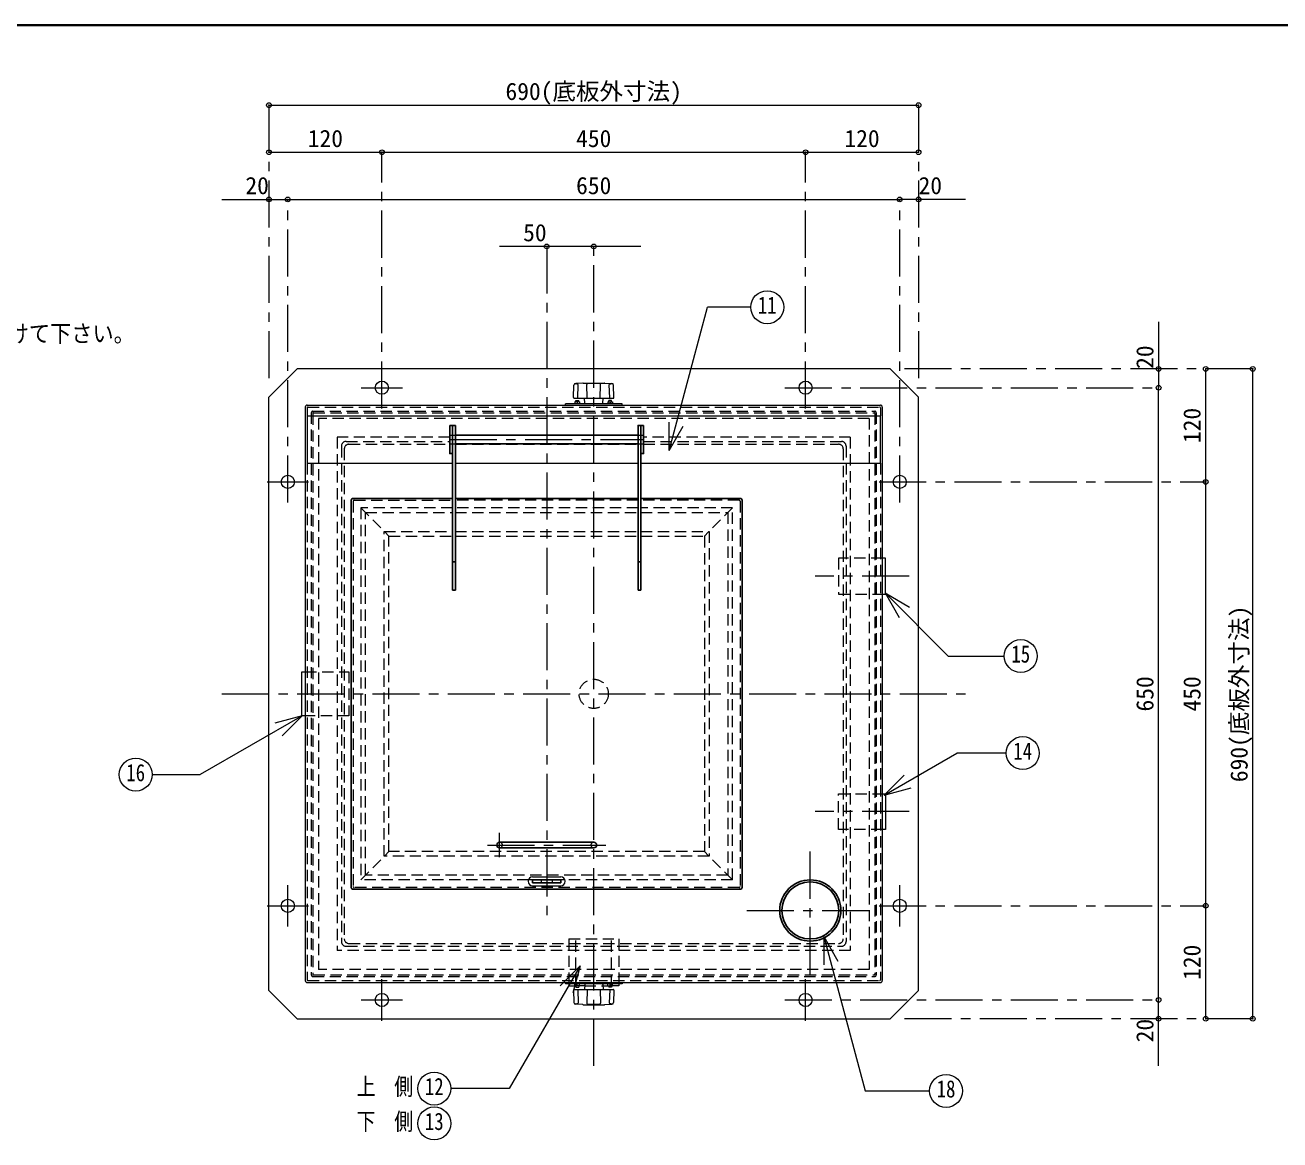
# Model space of a CAD drawing. Units: millimetres at full size, sheet at 1:10; some dimension numbers follow another scale. Extents: x -2123 to 1927, y -1358 to 1452.
# Drawn here: x -702 to 631, y 268 to 1452 of the extents above; entities that cross this region are included whole.
import ezdxf
from ezdxf.enums import TextEntityAlignment as Align

# ---------------------------------------------------------------- set-up
doc = ezdxf.new("R2010")
doc.units = ezdxf.units.MM
doc.header["$LTSCALE"] = 10
doc.header["$PDMODE"] = 32
doc.header["$PDSIZE"] = 5
doc.linetypes.add('CHAIN1', pattern=[8, 5, -1, 1, -1])
doc.linetypes.add('DASHED1', pattern=[1.8, 1.2, -0.6])
doc.layers.add('0-0', color=7, linetype='Continuous', lineweight=18)
doc.styles.add('ＭＳ ゴシック', font='')
doc.styles.get('ＭＳ ゴシック').set_extended_font_data('MS Gothic')

msp = doc.modelspace()

# ---------------------------------------------------------------- linework, layer by layer
at = {"layer": '0-0', "color": 1, "lineweight": 40}
msp.add_line((1927.2, 1451.91), (-2122.8, 1451.91), dxfattribs=at)
at = {"layer": '0-0', "color": 4, "lineweight": 9}
for p, q in [((-442.8, 1366.91), (247.2, 1366.91)), ((-442.8, 1316.91), (-322.8, 1316.91)), ((-322.8, 1316.91), (127.2, 1316.91)), ((127.2, 1316.91), (247.2, 1316.91)), ((-492.8, 1266.91), (-422.8, 1266.91)), ((-422.8, 1266.91), (227.2, 1266.91)), ((297.2, 1266.91), (227.2, 1266.91)), ((-47.8, 1216.91), (-197.8, 1216.91)), ((502.2, 1136.91), (502.2, 1066.91)), ((-442.8, 1056.91), (-412.8, 1086.91)), ((217.2, 1086.91), (-412.8, 1086.91)), ((217.2, 1086.91), (247.2, 1056.91)), ((552.2, 966.91), (552.2, 1086.91)), ((602.2, 396.91), (602.2, 1086.91)), ((502.2, 416.91), (502.2, 1066.91)), ((-442.8, 426.91), (-442.8, 1056.91)), ((247.2, 426.91), (247.2, 1056.91)), ((552.2, 516.91), (552.2, 966.91)), ((-162.8, 544.41), (-167.31, 544.41)), ((-128.29, 544.41), (-132.8, 544.41)), ((552.2, 396.91), (552.2, 516.91)), ((-412.8, 396.91), (-442.8, 426.91)), ((-124.3, 433.91), (-124.3, 431.91)), ((-124.3, 431.91), (-117.8, 431.91)), ((247.2, 426.91), (217.2, 396.91)), ((502.2, 346.91), (502.2, 416.91)), ((-412.8, 396.91), (217.2, 396.91))]:
    msp.add_line(p, q, dxfattribs=at)
at = {"layer": '0-0', "color": 4, "linetype": 'CHAIN1', "lineweight": 9}
for p, q in [((-442.8, 1366.91), (-442.8, 1071.91)), ((247.2, 1366.91), (247.2, 1071.91)), ((-322.8, 1044.91), (-322.8, 1316.91)), ((127.2, 1044.91), (127.2, 1316.91)), ((-422.8, 944.91), (-422.8, 1266.91)), ((227.2, 944.91), (227.2, 1266.91)), ((-147.8, 1216.91), (-147.8, 499.41)), ((-97.8, 346.91), (-97.8, 1216.91)), ((602.2, 1086.91), (232.2, 1086.91)), ((-344.8, 1066.91), (-300.8, 1066.91)), ((105.2, 1066.91), (502.2, 1066.91)), ((-250.8, 1011.91), (-44.8, 1011.91)), ((-444.8, 966.91), (-400.8, 966.91)), ((205.2, 966.91), (552.2, 966.91)), ((237.2, 866.91), (137.2, 866.91)), ((-492.8, 741.91), (297.2, 741.91)), ((237.2, 616.91), (137.2, 616.91)), ((-197.8, 568.41), (-197.8, 594.41)), ((-210.8, 581.41), (-84.8, 581.41)), ((132.2, 444.41), (132.2, 579.41)), ((-422.8, 494.91), (-422.8, 538.91)), ((227.2, 494.91), (227.2, 538.91)), ((-444.8, 516.91), (-400.8, 516.91)), ((64.7, 511.91), (199.7, 511.91)), ((205.2, 516.91), (552.2, 516.91)), ((-322.8, 394.91), (-322.8, 438.91)), ((127.2, 394.91), (127.2, 438.91)), ((-344.8, 416.91), (-300.8, 416.91)), ((105.2, 416.91), (502.2, 416.91)), ((602.2, 396.91), (232.2, 396.91))]:
    msp.add_line(p, q, dxfattribs=at)
at = {"layer": '0-0'}
for p, q in [((-17.71, 1000.2), (23.07, 1152.41)), ((68.99, 1152.41), (23.07, 1152.41)), ((-119.26, 1056.43), (-118.84, 1069.58)), ((-109.56, 1071.9), (-116.95, 1071.51)), ((-114.74, 1055.91), (-114.25, 1070.46)), ((-109.04, 1071.91), (-86.56, 1071.91)), ((-104.66, 1055.91), (-105.14, 1070.46)), ((-90.95, 1055.91), (-90.46, 1070.46)), ((-86.04, 1071.9), (-78.66, 1071.51)), ((-80.87, 1055.91), (-81.35, 1070.46)), ((-76.34, 1056.43), (-76.76, 1069.58)), ((-118.76, 1055.91), (-76.84, 1055.91)), ((-113.8, 1051.91), (-113.8, 1053.42)), ((-107.34, 1050.37), (-107.8, 1055.91)), ((-88.26, 1050.37), (-87.8, 1055.91)), ((-81.8, 1051.91), (-81.8, 1053.42)), ((-404.3, 1046.41), (-404.3, 437.41)), ((-402.3, 1048.41), (206.7, 1048.41)), ((-127.8, 1048.41), (-127.8, 1049.91)), ((-67.8, 1049.91), (-127.8, 1049.91)), ((-112.8, 1051.91), (-117.8, 1051.91)), ((-117.8, 1051.91), (-117.8, 1049.91)), ((-115.3, 1051.91), (-115.3, 1049.91)), ((-112.8, 1051.91), (-112.8, 1049.91)), ((-82.8, 1051.91), (-77.8, 1051.91)), ((-82.8, 1051.91), (-82.8, 1049.91)), ((-80.3, 1051.91), (-80.3, 1049.91)), ((-77.8, 1051.91), (-77.8, 1049.91)), ((-67.8, 1048.41), (-67.8, 1049.91)), ((208.7, 1046.41), (208.7, 437.41)), ((-402.3, 1036.91), (206.7, 1036.91)), ((-402.3, 1036.91), (-402.3, 986.91)), ((-17.71, 1000.2), (-17.71, 1030.2)), ((206.7, 986.91), (206.7, 1036.91)), ((-17.71, 1000.2), (-2.71, 1026.19)), ((-402.3, 986.91), (-247.8, 986.91)), ((-244.8, 986.91), (-50.8, 986.91)), ((-47.8, 986.91), (206.7, 986.91)), ((212.2, 885.91), (208.7, 885.91)), ((212.2, 847.91), (212.2, 885.91)), ((208.7, 847.91), (212.2, 847.91)), ((211.56, 849.08), (226.56, 823.1)), ((211.56, 849.08), (237.54, 834.08)), ((-407.8, 765.41), (-404.3, 765.41)), ((-407.8, 718.41), (-407.8, 765.41)), ((-407.59, 718.71), (-515.95, 656.14)), ((-407.59, 718.71), (-436.57, 710.94)), ((-407.59, 718.71), (-428.8, 697.49)), ((-404.3, 718.41), (-407.8, 718.41)), ((210.52, 634.31), (288, 679.05)), ((340.33, 679.05), (288, 679.05)), ((-566.78, 656.14), (-515.95, 656.14)), ((210.52, 634.31), (231.73, 655.52)), ((210.52, 634.31), (239.49, 642.07)), ((208.7, 635.91), (212.2, 635.91)), ((-162.8, 547.66), (-132.8, 547.66)), ((-162.8, 538.16), (-132.8, 538.16)), ((146.43, 484.2), (161.43, 458.22)), ((146.43, 484.2), (146.43, 454.2)), ((-112.34, 453.28), (-187.65, 322.84)), ((-112.34, 453.28), (-133.55, 432.07)), ((-112.34, 453.28), (-120.1, 424.3)), ((-402.3, 435.41), (206.7, 435.41)), ((-127.8, 435.41), (-127.8, 433.91)), ((-67.8, 433.91), (-127.8, 433.91)), ((-119.26, 427.4), (-118.84, 414.25)), ((-118.76, 427.91), (-76.84, 427.91)), ((-117.8, 431.91), (-117.8, 433.91)), ((-107.47, 431.91), (-117.8, 431.91)), ((-115.3, 431.91), (-115.3, 433.91)), ((-114.74, 427.91), (-114.25, 413.37)), ((-113.8, 431.91), (-113.8, 430.4)), ((-112.8, 431.91), (-112.8, 433.91)), ((-107.34, 433.45), (-107.8, 427.91)), ((-104.66, 427.91), (-105.14, 413.37)), ((-90.95, 427.91), (-90.46, 413.37)), ((-88.26, 433.45), (-87.8, 427.91)), ((-88.13, 431.91), (-77.8, 431.91)), ((-82.8, 431.91), (-82.8, 433.91)), ((-81.8, 431.91), (-81.8, 430.4)), ((-80.87, 427.91), (-81.35, 413.37)), ((-80.3, 431.91), (-80.3, 433.91)), ((-77.8, 431.91), (-77.8, 433.91)), ((-76.34, 427.4), (-76.76, 414.25)), ((-67.8, 435.41), (-67.8, 433.91)), ((-109.56, 411.93), (-116.95, 412.32)), ((-109.04, 411.91), (-86.56, 411.91)), ((-86.04, 411.93), (-78.66, 412.32)), ((-187.65, 322.84), (-249.65, 322.84))]:
    msp.add_line(p, q, dxfattribs=at)
at = {"layer": '0-0', "color": 4, "linetype": 'DASHED1', "lineweight": 9}
for p, q in [((-402.3, 1045.41), (-402.3, 1036.91)), ((-401.3, 1046.41), (205.7, 1046.41)), ((-397.8, 1040.41), (-397.8, 443.41)), ((-396.3, 1041.91), (200.7, 1041.91)), ((-396.3, 1039.66), (-396.3, 444.16)), ((-395.55, 1040.41), (199.95, 1040.41)), ((200.7, 1039.66), (200.7, 444.16)), ((202.2, 1040.41), (202.2, 443.41)), ((206.7, 1045.41), (206.7, 1036.91)), ((-390.3, 1034.41), (-390.3, 449.41)), ((194.7, 1034.41), (-390.3, 1034.41)), ((194.7, 1034.41), (194.7, 449.41)), ((-370.3, 1014.41), (-370.3, 469.41)), ((-250.8, 1014.41), (-370.3, 1014.41)), ((174.7, 1014.41), (-44.8, 1014.41)), ((174.7, 1014.41), (174.7, 469.41)), ((-365.8, 1004.91), (-365.8, 478.91)), ((-362.8, 1001.91), (-362.8, 481.91)), ((-360.8, 1009.91), (-250.8, 1009.91)), ((-357.8, 1006.91), (-250.8, 1006.91)), ((-244.8, 1006.91), (-50.8, 1006.91)), ((-44.8, 1009.91), (165.2, 1009.91)), ((-44.8, 1006.91), (162.2, 1006.91)), ((167.2, 1001.91), (167.2, 481.91)), ((170.2, 1004.91), (170.2, 478.91)), ((-402.3, 986.91), (-402.3, 438.41)), ((206.7, 986.91), (206.7, 438.41)), ((-340.3, 934.41), (-247.8, 934.41)), ((-340.3, 549.41), (-340.3, 934.41)), ((-244.8, 934.41), (-50.8, 934.41)), ((-47.8, 934.41), (44.7, 934.41)), ((44.7, 934.41), (44.7, 549.41)), ((-320.3, 914.41), (-247.8, 914.41)), ((-320.3, 569.41), (-320.3, 914.41)), ((-244.8, 914.41), (-50.8, 914.41)), ((-47.8, 914.41), (24.7, 914.41)), ((24.7, 914.41), (24.7, 569.41)), ((162.2, 885.91), (162.2, 847.91)), ((208.7, 885.91), (162.2, 885.91)), ((162.2, 847.91), (208.7, 847.91)), ((24.7, 569.41), (-320.3, 569.41)), ((44.7, 549.41), (-340.3, 549.41)), ((-124.3, 481.91), (-124.3, 433.91)), ((-116.8, 431.91), (-116.8, 481.91)), ((-78.8, 431.91), (-78.8, 481.91)), ((174.7, 469.41), (-370.3, 469.41)), ((-360.8, 473.91), (165.2, 473.91)), ((-357.8, 476.91), (162.2, 476.91)), ((-396.3, 441.91), (200.7, 441.91)), ((-395.55, 443.41), (199.95, 443.41)), ((194.7, 449.41), (-390.3, 449.41)), ((-401.3, 437.41), (205.7, 437.41)), ((-107.47, 431.91), (-88.13, 431.91))]:
    msp.add_line(p, q, dxfattribs=at)
at = {"layer": '0-0', "color": 5, "lineweight": 25}
for p, q in [((-244.8, 1026.91), (-250.8, 1026.91)), ((-247.8, 851.91), (-247.8, 1026.91)), ((-244.8, 851.91), (-244.8, 1026.91)), ((-47.8, 851.91), (-47.8, 1026.91)), ((-50.8, 1016.41), (-244.8, 1016.41)), ((-50.8, 1007.41), (-244.8, 1007.41)), ((-355.3, 536.41), (-355.3, 947.41)), ((-353.3, 949.41), (-247.8, 949.41)), ((-50.8, 949.41), (-244.8, 949.41)), ((57.7, 949.41), (-47.8, 949.41)), ((59.7, 536.41), (59.7, 947.41)), ((-244.8, 881.91), (-247.8, 881.91)), ((-50.8, 881.91), (-47.8, 881.91)), ((-244.8, 851.91), (-247.8, 851.91)), ((-50.8, 851.91), (-47.8, 851.91)), ((-197.8, 584.41), (-97.8, 584.41)), ((-197.8, 578.41), (-97.8, 578.41)), ((57.7, 534.41), (-353.3, 534.41)), ((-162.8, 544.41), (-132.8, 544.41)), ((-162.8, 541.41), (-162.8, 544.41)), ((-162.8, 541.41), (-132.8, 541.41)), ((-132.8, 541.41), (-132.8, 544.41))]:
    msp.add_line(p, q, dxfattribs=at)
at = {"layer": '0-0', "linetype": 'DASHED1'}
for p, q in [((-250.8, 1016.41), (-244.8, 1016.41)), ((-50.8, 1016.41), (-44.8, 1016.41)), ((-250.8, 1007.41), (-244.8, 1007.41)), ((-50.8, 1007.41), (-44.8, 1007.41)), ((-353.3, 946.41), (-353.3, 537.41)), ((-352.3, 947.41), (-247.8, 947.41)), ((-50.8, 947.41), (-244.8, 947.41)), ((56.7, 947.41), (-47.8, 947.41)), ((57.7, 946.41), (57.7, 537.41)), ((-345.3, 939.41), (-315.3, 909.41)), ((-247.8, 939.41), (-345.3, 939.41)), ((-345.3, 939.41), (-345.3, 544.41)), ((-50.8, 939.41), (-244.8, 939.41)), ((49.7, 939.41), (-47.8, 939.41)), ((49.7, 939.41), (19.7, 909.41)), ((49.7, 544.41), (49.7, 939.41)), ((-315.3, 909.41), (-247.8, 909.41)), ((-315.3, 574.41), (-315.3, 909.41)), ((-244.8, 909.41), (-50.8, 909.41)), ((-47.8, 909.41), (19.7, 909.41)), ((19.7, 909.41), (19.7, 574.41)), ((-345.3, 544.41), (-315.3, 574.41)), ((19.7, 574.41), (-315.3, 574.41)), ((49.7, 544.41), (19.7, 574.41)), ((56.7, 536.41), (-352.3, 536.41)), ((-167.31, 544.41), (-345.3, 544.41)), ((-153.8, 544.41), (-153.8, 541.41)), ((-141.8, 544.41), (-141.8, 541.41)), ((49.7, 544.41), (-128.29, 544.41))]:
    msp.add_line(p, q, dxfattribs=at)
at = {"layer": '0-0'}
for points in [[(-116.8, 1051.91), (-116.8, 1053.42), (-113.8, 1053.42)], [(-78.8, 1051.91), (-78.8, 1053.42), (-81.8, 1053.42)], [(211.56, 849.08), (278.56, 782.08), (338.25, 782.08)], [(212.2, 635.91), (212.2, 597.91), (208.7, 597.91)], [(146.43, 484.2), (190.33, 320.36), (258.92, 320.36)], [(-116.8, 431.91), (-116.8, 430.4), (-113.8, 430.4)], [(-78.8, 431.91), (-78.8, 430.4), (-81.8, 430.4)]]:
    msp.add_lwpolyline(points, dxfattribs=at)
at = {"layer": '0-0', "color": 5, "lineweight": 25}
for points in [[(-247.8, 996.91), (-250.8, 996.91), (-250.8, 1026.91)], [(-50.8, 851.91), (-50.8, 1026.91), (-44.8, 1026.91)], [(-47.8, 996.91), (-44.8, 996.91), (-44.8, 1026.91)]]:
    msp.add_lwpolyline(points, dxfattribs=at)
at = {"layer": '0-0', "color": 4, "linetype": 'DASHED1', "lineweight": 9}
for points in [[(-404.3, 765.41), (-357.8, 765.41), (-357.8, 718.41), (-404.3, 718.41)], [(208.7, 597.91), (162.2, 597.91), (162.2, 635.91), (208.7, 635.91)], [(-124.3, 481.91), (-71.3, 481.91), (-71.3, 433.91)]]:
    msp.add_lwpolyline(points, dxfattribs=at)
at = {"layer": '0-0', "color": 4, "lineweight": 9}
msp.add_lwpolyline([(-71.3, 433.91), (-71.3, 431.91), (-77.8, 431.91)], dxfattribs=at)
at = {"layer": '0-0'}
for centre in [(86.49, 1152.41), (355.75, 782.08), (357.83, 679.05), (-584.28, 656.14), (-267.15, 322.84), (276.42, 320.36), (-267.15, 285.84)]:
    msp.add_circle(centre, 17.5, dxfattribs=at)
at = {"layer": '0-0', "color": 4, "lineweight": 9}
for centre in [(-322.8, 1066.91), (127.2, 1066.91), (-422.8, 966.91), (227.2, 966.91), (-422.8, 516.91), (227.2, 516.91), (-322.8, 416.91), (127.2, 416.91)]:
    msp.add_circle(centre, 7, dxfattribs=at)
at = {"layer": '0-0', "color": 4, "linetype": 'DASHED1', "lineweight": 9}
msp.add_circle((-97.8, 741.91), 15.5, dxfattribs=at)
at = {"layer": '0-0', "color": 5, "lineweight": 25}
for radius in [32.5, 30.25]:
    msp.add_circle((132.2, 511.91), radius, dxfattribs=at)
at = {"layer": '0-0'}
for centre, radius, start, end in [((-116.84, 1069.51), 2, 93.01913, 178.15415), ((-117.31, 1068.84), 2.07, 93.02757, 128.73305), ((-117.23, 1060.96), 9.96, 72.62002, 91.09064), ((-109.04, 1061.91), 10, 90, 93.01913), ((-104.64, 1070.48), 0.5, 97.29873, 181.90915), ((-97.8, 1017.08), 54.34, 82.70127, 97.29873), ((-90.96, 1070.48), 0.5, 358.09085, 82.70127), ((-86.56, 1061.91), 10, 86.98087, 90), ((-78.38, 1060.96), 9.96, 88.90936, 107.37998), ((-78.76, 1069.51), 2, 1.84585, 86.98087), ((-78.3, 1068.84), 2.07, 51.26695, 86.97243), ((-118.76, 1056.41), 0.5, 178.15415, 270), ((-76.84, 1056.41), 0.5, 270, 1.84585), ((-402.3, 1046.41), 2, 90, 180), ((-106.84, 1050.41), 0.5, 184.76364, 270), ((-88.76, 1050.41), 0.5, 270, 355.23636), ((206.7, 1046.41), 2, 0, 90), ((-162.8, 542.91), 4.75, 90, 270), ((-132.8, 542.91), 4.75, 270, 90), ((-402.3, 437.41), 2, 180, 270), ((-118.76, 427.41), 0.5, 90, 181.84585), ((-106.84, 433.41), 0.5, 90, 175.23636), ((-88.76, 433.41), 0.5, 4.76364, 90), ((-76.84, 427.41), 0.5, 358.15415, 90), ((206.7, 437.41), 2, 270, 0), ((-116.84, 414.31), 2, 181.84585, 266.98087), ((-117.31, 414.98), 2.07, 231.26695, 266.97243), ((-117.23, 422.87), 9.96, 268.90936, 287.37998), ((-104.64, 413.35), 0.5, 178.09085, 262.70127), ((-90.96, 413.35), 0.5, 277.29873, 1.90915), ((-78.38, 422.87), 9.96, 252.62002, 271.09064), ((-78.76, 414.31), 2, 273.01913, 358.15415), ((-78.3, 414.98), 2.07, 273.02757, 308.73305), ((-109.04, 421.91), 10, 266.98087, 270), ((-97.8, 466.75), 54.34, 262.70127, 277.29873), ((-86.56, 421.91), 10, 270, 273.01913)]:
    msp.add_arc(centre, radius, start, end, dxfattribs=at)
at = {"layer": '0-0', "color": 4, "linetype": 'DASHED1', "lineweight": 9}
for centre, radius, start, end in [((-401.3, 1045.41), 1, 90, 180), ((-396.3, 1040.41), 1.5, 90, 180), ((-395.55, 1039.66), 0.75, 90, 180), ((199.95, 1039.66), 0.75, 0, 90), ((200.7, 1040.41), 1.5, 0, 90), ((205.7, 1045.41), 1, 0, 90), ((-360.8, 1004.91), 5, 90, 180), ((-357.8, 1001.91), 5, 90, 180), ((162.2, 1001.91), 5, 0, 90), ((165.2, 1004.91), 5, 0, 90), ((-357.8, 481.91), 5, 180, 270), ((162.2, 481.91), 5, 270, 0), ((-360.8, 478.91), 5, 180, 270), ((165.2, 478.91), 5, 270, 0), ((-396.3, 443.41), 1.5, 180, 270), ((-395.55, 444.16), 0.75, 180, 270), ((199.95, 444.16), 0.75, 270, 0), ((200.7, 443.41), 1.5, 270, 0), ((-401.3, 438.41), 1, 180, 270), ((205.7, 438.41), 1, 270, 0)]:
    msp.add_arc(centre, radius, start, end, dxfattribs=at)
at = {"layer": '0-0', "color": 5, "lineweight": 25}
for centre, radius, start, end in [((-353.3, 947.41), 2, 90, 180), ((57.7, 947.41), 2, 0, 90), ((-197.8, 581.41), 3, 90, 270), ((-97.8, 581.41), 3, 270, 90), ((-353.3, 536.41), 2, 180, 270), ((57.7, 536.41), 2, 270, 0)]:
    msp.add_arc(centre, radius, start, end, dxfattribs=at)
at = {"layer": '0-0', "linetype": 'DASHED1'}
for centre, radius, start, end in [((-352.3, 946.41), 1, 90, 180), ((56.7, 946.41), 1, 0, 90), ((-197.8, 581.41), 3, 270, 90), ((-97.8, 581.41), 3, 90, 270), ((-352.3, 537.41), 1, 180, 270), ((56.7, 537.41), 1, 270, 0)]:
    msp.add_arc(centre, radius, start, end, dxfattribs=at)
at = {"layer": '0-0', "color": 1}
for p in [(-442.8, 1366.91), (247.2, 1366.91), (-442.8, 1316.91), (-322.8, 1316.91), (127.2, 1316.91), (247.2, 1316.91), (-442.8, 1266.91), (-422.8, 1266.91), (227.2, 1266.91), (247.2, 1266.91), (-147.8, 1216.91), (-97.8, 1216.91), (502.2, 1086.91), (552.2, 1086.91), (602.2, 1086.91), (502.2, 1066.91), (552.2, 966.91), (552.2, 516.91), (502.2, 416.91), (502.2, 396.91), (552.2, 396.91), (602.2, 396.91)]:
    msp.add_point(p, dxfattribs=at)

# ---------------------------------------------------------------- texts
at = {"layer": '0-0', "style": 'ＭＳ ゴシック'}
for s, p in [('690(底板外寸法)', (-191.55, 1366.91)), ('120', (-401.55, 1316.91)), ('450', (-116.55, 1316.91)), ('120', (168.45, 1316.91)), ('20', (-467.8, 1266.91)), ('650', (-116.55, 1266.91)), ('20', (247.2, 1266.91)), ('50', (-172.8, 1216.91))]:
    msp.add_text(s, height=18.33, dxfattribs=at).set_placement(p, align=Align.BOTTOM_LEFT)
for s, width, p in [('11', 0.8, (76.49, 1139.91)), ('○ 配管は必ずフレキシブルジョイントをタンク側に近い位置に取り付けて下さい。', 0.9, (-1429.05, 1109.83)), ('15', 0.8, (345.75, 769.58)), ('14', 0.8, (347.83, 666.55)), ('16', 0.8, (-594.28, 643.64)), ('上\u3000側', 0.8, (-349.65, 310.34)), ('12', 0.8, (-277.15, 310.34)), ('18', 0.8, (266.42, 307.86)), ('下\u3000側', 0.8, (-349.65, 273.34)), ('13', 0.8, (-277.15, 273.34))]:
    msp.add_text(s, height=18.33, dxfattribs=dict(at, width=width)).set_placement(p, align=Align.BOTTOM_LEFT)
for s, p in [('20', (502.2, 1086.91)), ('120', (552.2, 1008.16)), ('690(底板外寸法)', (602.2, 648.16)), ('650', (502.2, 723.16)), ('450', (552.2, 723.16)), ('120', (552.2, 438.16)), ('20', (502.2, 371.91))]:
    msp.add_text(s, height=18.33, rotation=90, dxfattribs=at).set_placement(p, align=Align.BOTTOM_LEFT)

doc.saveas('drawing.dxf')
